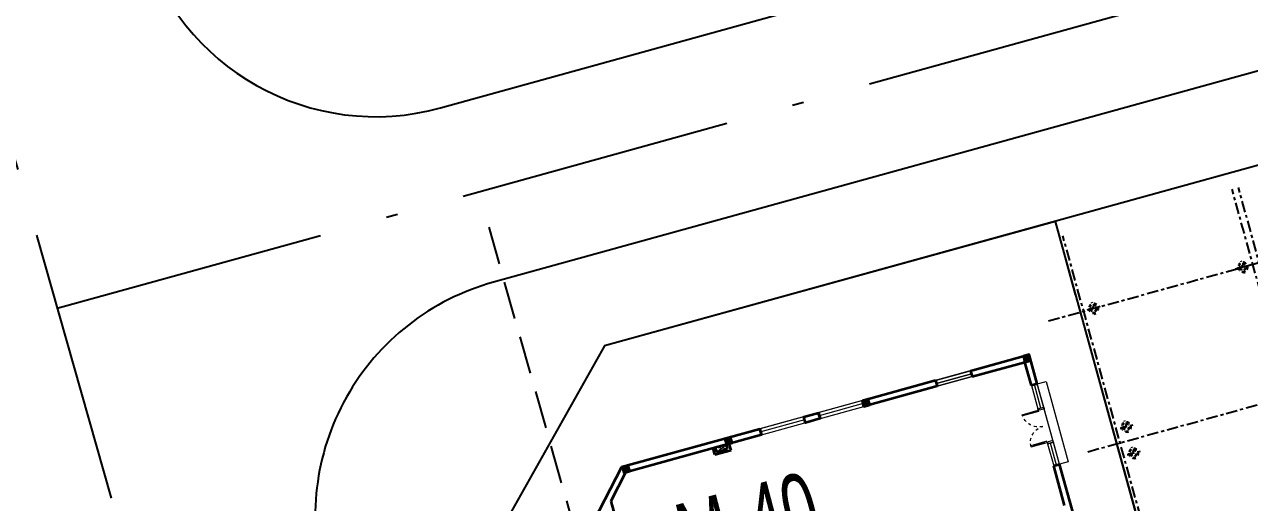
# Model space of a CAD drawing. Header units: metres. Extents: x 568006 to 1139366, y 2064802 to 4131555.
# Drawn here: x 569635.35 to 569675.69, y 2066069.53 to 2066085.28 of the extents above; entities that cross this region are included whole.
import ezdxf
from ezdxf.enums import TextEntityAlignment as Align
from ezdxf.xclip import XClip

# ---------------------------------------------------------------- set-up
doc = ezdxf.new("R2010")
doc.units = ezdxf.units.M
doc.header["$XCLIPFRAME"] = 0
for name, pattern in [('ACAD_ISO10W100', [18.5, 12, -3, 0.5, -3]), ('CENTER', [2, 1.25, -0.25, 0.25, -0.25]), ('CENTER2', [1.125, 0.75, -0.125, 0.125, -0.125]), ('HIDDEN', [0.375, 0.25, -0.125])]:
    doc.linetypes.add(name, pattern=pattern)
doc.layers.get('0').update_dxf_attribs({"linetype": 'CONTINUOUS'})
doc.layers.get('DEFPOINTS').update_dxf_attribs({"color": 152, "linetype": 'CONTINUOUS'})
for name, color, linetype, lineweight in [('-CONCRETE', 1, 'CONTINUOUS', 35), ('-DOOR', 137, 'CONTINUOUS', 9), ('-FURNITURE', 46, 'CONTINUOUS', 9), ('-LINE1', 7, 'CONTINUOUS', 18), ('-WALL', 4, 'CONTINUOUS', 35), ('A-KY HIEU', 34, 'CONTINUOUS', 20), ('E- RANH GIOI', 1, 'CENTER', 13), ('hung-demlonha', 7, 'CONTINUOUS', 15)]:
    doc.layers.add(name, color=color, linetype=linetype, lineweight=lineweight)
for name, color, linetype in [('01.AXIS', 160, 'CENTER2'), ('CDC.01.AXIS', 160, 'CENTER2'), ('ChiaLo', 128, 'CENTER'), ('datOlienke', 42, 'CONTINUOUS'), ('ghi_chu', 7, 'CONTINUOUS'), ('LogDg', 7, 'CONTINUOUS'), ('LoLK', 6, 'CONTINUOUS'), ('RANHGIOI', 2, 'HIDDEN'), ('TimDg', 222, 'CONTINUOUS'), ('ViaHeS', 32, 'CONTINUOUS')]:
    doc.layers.add(name, color=color, linetype=linetype)
doc.styles.add('kieuchuDim', font='arial.ttf', dxfattribs={"width": 0.75})
doc.styles.add('QH1', font='arialbd.ttf', dxfattribs={"width": 0.8})

# ---------------------------------------------------------------- blocks, each defined once
blk = doc.blocks.new('A$C33BC4D2A')
at = {"layer": 'A-KY HIEU', "color": 0, "const_width": 1.022}
blk.add_lwpolyline([(14.345, -292.097), (14.345, -4.903), (414.985, -4.903), (414.985, -292.097)], close=True, dxfattribs=at)
at = {"layer": 'DEFPOINTS', "color": 125}
blk.add_lwpolyline([(0, -297), (420, -297), (420, 0), (0, 0)], close=True, dxfattribs=at)
blk = doc.blocks.new('A$C758D662A')
at = {"linetype": 'HIDDEN', "ltscale": 500}
for radius in [300, 200]:
    blk.add_circle((0, 0), radius, dxfattribs=at)
at = {"layer": 'CDC.01.AXIS', "ltscale": 200}
for p, q in [((437, 0), (-437, 0)), ((0, 437), (0, -437))]:
    blk.add_line(p, q, dxfattribs=at)
blk = doc.blocks.new('MAU M1SH')
at = {"layer": '01.AXIS', "ltscale": 500}
for p, q in [((-370, 15724), (-370, -2671)), ((5410, 15724), (5410, -2671)), ((-1468, 14700), (6323, 14700)), ((-1468, 9100), (6323, 9100)), ((-1468, 4400), (6323, 4400)), ((-1575, -100), (6216, -100))]:
    blk.add_line(p, q, dxfattribs=at)
at = {"xscale": 0.5, "yscale": 0.5, "zscale": 0.5}
for p in [(-30, 14700), (5070, 14700), (-30, 9550), (5070, 9550), (-30, 8650), (5070, 8650), (-30, 4850), (5070, 4850), (-30, 3950), (5070, 3950), (-30, -100), (5070, -100)]:
    blk.add_blockref('A$C758D662A', p, dxfattribs=at)
blk = doc.blocks.new('A$C5C575821')
at = {"layer": '-CONCRETE'}
h = blk.add_hatch(color=256, dxfattribs=at)
h.dxf.hatch_style = 1
h.paths.add_polyline_path([(0, 200), (0, 0), (200, 0), (200, 200)])
blk.add_lwpolyline([(0, 0), (200, 0), (200, 200), (0, 200)], close=True, dxfattribs=at)
blk = doc.blocks.new('*U268')
for p, q in [((-1110, 450), (-1150, 450)), ((-1130, 100), (-1130, 450)), ((-90, 450), (-50, 450)), ((-70, 100), (-70, 450)), ((-1110, 100), (-1150, 100)), ((-90, 100), (-50, 100))]:
    blk.add_line(p, q)
for points in [[(-1150, 0), (-1110, 0), (-1110, 550), (-1150, 550)], [(-50, 0), (-90, 0), (-90, 550), (-50, 550)], [(-1200, -200), (-1140, -200), (-1140, -40), (-1150, -40), (-1150, 0), (-1200, 0)], [(0, -200), (-60, -200), (-60, -40), (-50, -40), (-50, 0), (0, 0)]]:
    blk.add_lwpolyline(points, close=True)
at = {"linetype": 'HIDDEN', "ltscale": 0.1}
for centre, start, end in [((-1150, 0), 0, 90), ((-50, 0), 90, 180)]:
    blk.add_arc(centre, 550, start, end, dxfattribs=at)
blk = doc.blocks.new('tmbc_khub')
at = {"layer": '-DOOR'}
for p, q in [((-255.683, 380.059), (-256.84, 379.739)), ((-256.84, 379.739), (-255.683, 380.059)), ((-255.657, 379.962), (-256.813, 379.642)), ((-256.813, 379.642), (-255.657, 379.962)), ((-255.63, 379.866), (-256.787, 379.546)), ((-256.787, 379.546), (-255.63, 379.866)), ((-252.756, 376.977), (-253.489, 379.628)), ((-259.223, 378.976), (-260.669, 378.576)), ((-261.151, 378.443), (-262.596, 378.043)), ((-261.177, 378.54), (-260.695, 378.673)), ((-261.124, 378.347), (-260.642, 378.48))]:
    blk.add_line(p, q, dxfattribs=at)
for points in [[(-253.276, 378.857), (-253.489, 379.628), (-253.682, 379.574), (-253.469, 378.803)], [(-262.57, 377.947), (-259.196, 378.88), (-259.249, 379.073), (-262.623, 378.14)], [(-252.756, 376.977), (-252.956, 377.7), (-253.149, 377.647), (-252.949, 376.924)]]:
    blk.add_lwpolyline(points, close=True, dxfattribs=at)
for points in [[(-253.372, 378.83), (-253.585, 379.601)], [(-252.852, 376.951), (-253.052, 377.673)]]:
    blk.add_lwpolyline(points, dxfattribs=at)
at = {"layer": '-FURNITURE'}
for points in [[(-264.053, 377.381), (-263.727, 377.627)], [(-263.687, 377.482), (-264.093, 377.525)]]:
    blk.add_lwpolyline(points, dxfattribs=at)
at = {"layer": '-LINE1'}
blk.add_lwpolyline([(-267.181, 376.879), (-268.555, 374.221), (-267.242, 369.599), (-251.89, 373.845), (-253.756, 380.591)], close=True, dxfattribs=at)
blk.add_lwpolyline([(-253.489, 379.628), (-253.2, 379.708), (-252.467, 377.057), (-252.756, 376.977)], dxfattribs=at)
at = {"layer": '-WALL'}
for p, q in [((-255.683, 380.058), (-253.756, 380.592)), ((-253.489, 379.628), (-253.756, 380.592)), ((-255.683, 380.058), (-255.63, 379.866)), ((-255.63, 379.866), (-253.895, 380.345)), ((-253.682, 379.574), (-253.895, 380.345)), ((-256.84, 379.739), (-259.249, 379.072)), ((-256.84, 379.739), (-256.787, 379.546)), ((-253.489, 379.628), (-253.682, 379.574)), ((-256.787, 379.546), (-259.196, 378.879)), ((-259.196, 378.88), (-259.249, 379.073)), ((-259.249, 379.072), (-259.196, 378.879)), ((-262.623, 378.139), (-267.181, 376.879)), ((-262.57, 377.947), (-262.623, 378.14)), ((-262.623, 378.139), (-262.569, 377.947)), ((-262.569, 377.947), (-267.044, 376.709)), ((-263.687, 377.482), (-263.727, 377.626)), ((-263.571, 377.441), (-263.63, 377.653)), ((-264.102, 377.295), (-264.16, 377.507)), ((-264.102, 377.295), (-263.571, 377.441)), ((-264.093, 377.525), (-264.053, 377.381)), ((-264.053, 377.381), (-263.687, 377.482)), ((-267.181, 376.879), (-268.555, 374.221)), ((-252.949, 376.924), (-252.756, 376.977)), ((-252.589, 375.623), (-252.949, 376.924)), ((-252.29, 375.291), (-252.756, 376.977)), ((-267.044, 376.709), (-267.535, 375.757)), ((-267.535, 375.757), (-267.135, 374.348))]:
    blk.add_line(p, q, dxfattribs=at)
at = {"layer": '-WALL', "color": 250}
for p, q in [((-261.124, 378.346), (-261.177, 378.539)), ((-260.642, 378.48), (-260.695, 378.672))]:
    blk.add_line(p, q, dxfattribs=at)
at = {"layer": '-WALL'}
blk.add_lwpolyline([(-260.695, 378.672), (-260.642, 378.48), (-261.124, 378.346), (-261.177, 378.539)], close=True, dxfattribs=at)
at = {"layer": 'ChiaLo', "ltscale": 5}
blk.add_lwpolyline([(-242.232, 346.427), (-252.894, 384.98)], dxfattribs=at)
at = {"layer": 'datOlienke'}
blk.add_lwpolyline([(-157.667, 406.143), (-164.187, 409.512), (-267.74, 380.874), (-271.194, 374.731), (-263.002, 345.871), (-256.817, 342.394), (-150.541, 371.785), (-147.423, 377.819)], close=True, dxfattribs=at)
at = {"layer": 'LogDg'}
blk.add_lwpolyline([(-291.432, 424.053), (-282.97, 394.244, 0.412228), (-273.142, 388.718), (-167.868, 417.832, 0.43702), (-162.478, 428.264), (-173.735, 459.389, 0.391769), (-183.391, 464.379), (-284.478, 436.422, 0.416202)], format="xyb", close=True, dxfattribs=at)
blk.add_lwpolyline([(-144.738, 379.217), (-154.973, 407.513, 0.391769), (-164.628, 412.503), (-271.399, 382.975, 0.416202), (-276.962, 373.08), (-268.77, 344.219, 0.412228), (-258.941, 338.693), (-150.129, 368.786, 0.43702), (-144.738, 379.217)], format="xyb", dxfattribs=at)
at = {"layer": 'LoLK'}
for points in [[(-252.894, 384.98), (-267.741, 380.874), (-271.194, 374.731), (-269.556, 368.959), (-249.962, 374.378)], [(-252.894, 384.98), (-267.74, 380.874), (-271.194, 374.731), (-269.556, 368.959), (-249.962, 374.378)], [(-252.894, 384.98), (-267.741, 380.874), (-271.194, 374.731), (-269.556, 368.959), (-249.962, 374.378)]]:
    blk.add_lwpolyline(points, close=True, dxfattribs=at)
at = {"layer": 'RANHGIOI', "color": 12, "ltscale": 5}
blk.add_lwpolyline([(-271.554, 384.786), (-257.351, 334.755)], dxfattribs=at)
at = {"layer": 'TimDg', "linetype": 'ACAD_ISO10W100', "ltscale": 0.75}
for points in [[(-301.603, 437.912), (-187.72, 36.731)], [(-285.764, 382.115), (-155.614, 418.108)]]:
    blk.add_lwpolyline(points, dxfattribs=at)
at = {"layer": 'ViaHeS'}
blk.add_lwpolyline([(-157.667, 406.143), (-164.187, 409.512), (-267.74, 380.874), (-271.194, 374.731), (-263.002, 345.871), (-256.817, 342.394), (-150.541, 371.785), (-147.423, 377.819)], close=True, dxfattribs=at)
at = {"layer": '-DOOR', "xscale": -0.001, "yscale": 0.001, "zscale": 0.001, "rotation": 105.4592483182423}
blk.add_blockref('*U268', (-253.149, 377.647), dxfattribs=at)
at = {"layer": '-WALL'}
for name, p, xscale, yscale, zscale, rotation in [('MAU M1SH', (-240.94, 384.967), 0.001000000000000001, 0.001000000000000001, 0.001000000000000001, 195.4590239273867), ('MAU M1SH', (-251.578, 382.024), -0.001, 0.0009999999999999998, 0.001, 195.4590240676284), ('A$C5C575821', (-253.948, 380.538), 0.001, 0.001, 0.001, 285.4592483182423), ('A$C5C575821', (-259.249, 379.072), 0.001, 0.001, 0.001, 285.4592483182423), ('A$C5C575821', (-263.78, 377.819), 0.001, 0.001, 0.001, 285.4592483182423), ('A$C5C575821', (-267.153, 376.886), 0.001, 0.001, 0.001, 285.4592483182423)]:
    blk.add_blockref(name, p, dxfattribs=dict(at, xscale=xscale, yscale=yscale, zscale=zscale, rotation=rotation))
at = {"layer": 'ghi_chu', "lineweight": -2, "style": 'kieuchuDim', "width": 0.6}
blk.add_text('M-40', height=2.43, rotation=14.6755, dxfattribs=at).set_placement((-264.936, 373.244))
at = {"layer": 'hung-demlonha', "color": 7, "ltscale": 5, "style": 'QH1', "width": 0.65}
for tag, p in [('BT04', (-109.598, 191.643)), ('BT06', (-305.798, 171.199)), ('BT05', (-282.572, 137.244))]:
    blk.add_attdef(tag, text='', height=3.96, rotation=0, dxfattribs=at).set_placement(p, align=Align.CENTER)

msp = doc.modelspace()

# ---------------------------------------------------------------- block references
at = {"layer": 'E- RANH GIOI', "extrusion": (-2.4685e-06, 4.62064e-06, 1), "xscale": 2.114336868039268, "yscale": 2.114336868039268, "zscale": 2.114336868039268}
msp.add_blockref('A$C33BC4D2A', (569313.502, 2066206.266, 8.139), dxfattribs=at)

# ---------------------------------------------------------------- next in the draw order: block references
at = {"layer": 'ghi_chu'}
ref = msp.add_blockref('tmbc_khub', (569922.191, 2065693.817), dxfattribs=at)
XClip(ref).set_block_clipping_path([(-391.9901366149, 0), (0, 477.830198009)])

doc.saveas('drawing.dxf')
